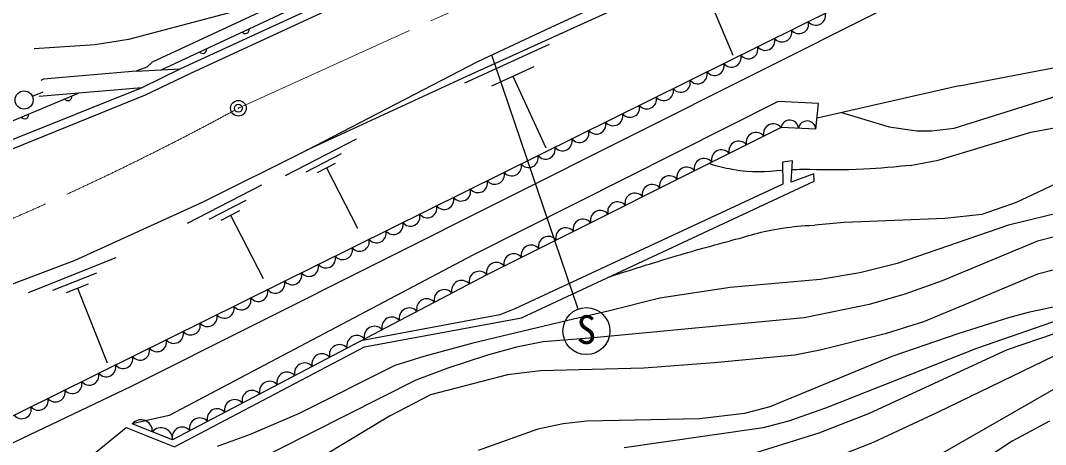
# Model space of a CAD drawing. Units: millimetres, scale not verified. Extents: x 40000 to 680000, y 20000 to 380000.
# Drawn here: x 260557 to 326038, y 266336 to 293411 of the extents above; entities that cross this region are included whole.
import ezdxf
from ezdxf.enums import TextEntityAlignment as Align

# ---------------------------------------------------------------- set-up
doc = ezdxf.new("R2010")
doc.units = ezdxf.units.MM
doc.header["$LTSCALE"] = 1000
doc.header["$PDMODE"] = 32
doc.header["$PDSIZE"] = 500
doc.linetypes.add('CHAIN', pattern=[18.5, 12, -1.5, 3.5, -1.5])
for name, color, linetype, lineweight in [('M-BGD', 7, 'Continuous', 25), ('M-BMK', 2, 'CHAIN', 13), ('M-BMK-SRVR', 3, 'Continuous', 25)]:
    doc.layers.add(name, color=color, linetype=linetype, lineweight=lineweight)
doc.styles.add('ＭＳ ゴシック', font='')
doc.styles.get('ＭＳ ゴシック').set_extended_font_data('MS Gothic')

msp = doc.modelspace()

# ---------------------------------------------------------------- linework, layer by layer
at = {"layer": 'M-BGD'}
for p, q in [((287597, 299396), (268970, 290760)), ((304311, 295366), (306062, 291188)), ((274219, 293977), (267446, 292199)), ((267446, 292199), (265329, 291860)), ((265329, 291860), (261435, 291606)), ((288947, 289439), (294348, 291908)), ((268970, 290760), (268631, 290421)), ((296186, 274980), (290661, 291207)), ((320532, 289236), (328491, 290760)), ((267954, 290167), (262027, 289659)), ((268631, 290421), (267954, 290167)), ((290668, 289246), (293368, 290481)), ((262027, 289659), (261858, 289574)), ((292018, 289864), (294117, 285273)), ((261319, 288586), (262000, 288854)), ((320532, 289236), (311443, 287179)), ((320193, 286526), (327983, 288982)), ((313013, 287534), (316045, 286611)), ((316045, 286611), (317823, 286357)), ((317823, 286357), (318754, 286357)), ((318754, 286357), (320193, 286526)), ((319177, 284494), (325104, 286272)), ((325104, 286272), (327813, 286780)), ((277493, 283511), (282017, 285846)), ((278799, 283755), (281061, 284923)), ((279540, 283708), (280671, 284292)), ((317399, 284156), (319177, 284494)), ((280105, 284000), (282090, 280154)), ((271231, 280459), (275979, 282910)), ((327390, 283309), (324173, 281785)), ((272602, 280716), (274976, 281941)), ((324173, 281785), (321971, 281023)), ((330692, 282039), (323665, 280346)), ((273379, 280666), (274566, 281278)), ((273972, 280972), (276055, 276936)), ((321971, 281023), (319601, 280769)), ((313166, 280515), (311303, 280346)), ((319601, 280769), (313166, 280515)), ((323665, 280346), (316553, 277890)), ((330861, 280684), (325527, 279330)), ((325527, 279330), (319431, 276790)), ((334313, 279484), (325527, 277213)), ((261062, 276050), (266664, 278272)), ((316553, 277890), (314182, 277298)), ((262629, 276186), (265430, 277297)), ((314182, 277298), (311642, 276874)), ((325527, 277213), (321125, 275350)), ((263496, 276043), (264897, 276599)), ((305885, 276366), (301397, 275689)), ((311642, 276874), (305885, 276366)), ((319431, 276790), (317061, 275943)), ((264196, 276321), (266085, 271559)), ((301397, 275689), (298095, 274842)), ((317061, 275943), (314775, 275266)), ((330777, 276028), (324935, 274758)), ((314775, 275266), (310626, 274419)), ((321125, 275350), (318246, 274165)), ((298095, 274842), (295894, 274334)), ((310626, 274419), (297164, 273149)), ((323665, 274419), (320447, 273403)), ((327983, 274673), (321633, 272472)), ((324935, 274758), (323665, 274419)), ((295894, 274334), (289459, 272810)), ((318246, 274165), (315791, 273403)), ((328575, 274080), (323580, 272387)), ((297164, 273149), (293947, 272895)), ((315791, 273403), (311727, 272387)), ((320447, 273403), (316214, 271964)), ((289459, 272810), (286327, 271964)), ((292253, 272556), (290391, 272048)), ((293947, 272895), (292253, 272556)), ((321633, 272472), (311981, 268662)), ((286327, 271964), (284464, 271371)), ((290391, 272048), (287851, 271202)), ((310033, 272048), (304869, 271540)), ((316214, 271964), (308425, 268746)), ((311727, 272387), (310033, 272048)), ((323580, 272387), (314775, 268323)), ((327221, 272302), (319177, 268408)), ((284464, 271371), (278368, 268323)), ((287851, 271202), (285819, 270440)), ((300381, 271202), (293777, 271032)), ((304869, 271540), (300381, 271202)), ((285819, 270440), (273711, 264344)), ((291661, 270778), (286750, 269508)), ((293777, 271032), (291661, 270778)), ((327136, 270186), (319008, 265529)), ((286750, 269508), (284125, 268154)), ((308425, 268746), (306816, 268323)), ((311981, 268662), (309610, 267815)), ((278368, 268323), (275235, 266968)), ((284125, 268154), (276251, 263412)), ((303937, 267984), (296741, 267815)), ((306816, 268323), (303937, 267984)), ((314775, 268323), (311557, 267053)), ((319177, 268408), (315029, 266460)), ((293608, 267307), (289798, 265952)), ((295217, 267646), (293608, 267307)), ((296741, 267815), (295217, 267646)), ((308001, 267392), (301482, 266460)), ((309610, 267815), (308001, 267392)), ((326289, 267815), (323919, 266545)), ((275235, 266968), (273119, 266206)), ((311557, 267053), (306647, 265529)), ((323919, 266545), (321463, 264936)), ((301482, 266460), (299111, 266122)), ((315029, 266460), (309187, 264174))]:
    msp.add_line(p, q, dxfattribs=at)
for points in [[(269501, 290248), (302296, 305536), (325599, 315096)], [(235988, 276082), (243492, 278504), (268549, 288669), (271428, 290039), (302761, 304524), (314441, 309238)], [(314230, 309706), (302572, 304946), (270788, 290316)], [(95038, 279022), (95689, 275830), (97084, 273145), (98848, 272118), (101560, 271775), (167418, 257791), (171328, 256883), (180096, 255737), (192418, 254671), (202845, 254868), (217261, 255935), (227016, 257396), (238548, 259568), (249252, 263478), (255827, 266090), (317360, 296560), (325338, 299522), (331851, 301883), (334923, 303112), (338100, 305903), (338503, 307114), (338700, 307851)], [(172308, 255441), (177787, 254418), (187503, 253588), (193190, 252996), (206697, 253351), (218072, 254418), (236970, 257320), (250003, 261645), (267658, 270058), (315525, 294051), (322220, 296894), (331995, 300449), (336662, 302641), (339268, 304826), (339979, 306827), (340195, 308178)], [(330777, 306084), (310539, 299158), (300455, 295025), (289054, 289838), (278804, 285103)], [(272222, 281829), (278804, 285103), (289766, 290788), (294462, 292984), (299780, 295459), (305204, 297855), (311286, 300172), (323069, 304303), (326628, 305492)], [(267954, 290167), (270788, 290316), (268313, 289113), (261751, 288560)], [(268313, 289113), (242149, 278636), (235856, 276608), (235619, 277767)], [(235619, 277767), (245856, 281073), (264268, 288773)], [(311371, 286472), (311538, 288103), (308958, 288235), (289457, 278424), (270052, 268182), (267700, 267653)], [(311371, 286472), (309142, 286577), (290348, 277172), (270262, 266635), (267700, 267653)], [(263128, 264005), (267307, 267423), (270396, 266195), (282526, 272567), (292566, 274427), (311260, 283142), (311243, 283616), (309786, 283090), (309874, 284459), (309242, 284371), (309259, 282949), (292132, 274993), (291184, 274607), (282304, 272952)], [(253118, 273975), (264043, 278108), (272222, 281829)]]:
    msp.add_lwpolyline(points, dxfattribs=at)
for centre, radius in [((260785, 288335), 579), ((296708, 273574), 1500)]:
    msp.add_circle(centre, radius, dxfattribs=at)
for centre, radius, start, end in [((311373, 293721), 613, 216.94991, 15.73804), ((274916, 292834), 256, 217.67334, 12.31257), ((309214, 292652), 613, 216.94991, 15.73804), ((310294, 293186), 613, 216.94991, 15.73804), ((308134, 292117), 613, 216.94991, 15.73804), ((272197, 291567), 256, 217.67334, 12.31257), ((307055, 291583), 613, 216.94991, 15.73804), ((305975, 291048), 613, 216.94991, 15.73804), ((303816, 289979), 613, 216.94991, 15.73804), ((304896, 290514), 613, 216.94991, 15.73804), ((302737, 289444), 613, 216.94991, 15.73804), ((301657, 288910), 613, 216.94991, 15.73804), ((263587, 288549), 256, 215.3747, 10.01393), ((300578, 288375), 613, 216.94991, 15.73804), ((298419, 287306), 613, 216.94991, 15.73804), ((299498, 287841), 613, 216.94991, 15.73804), ((260819, 287391), 256, 215.3747, 10.01393), ((297339, 286772), 613, 216.94991, 15.73804), ((308648, 286182), 632, 38.64608, 194.52415), ((309696, 286489), 561, 3.56451, 171.02574), ((310811, 286437), 561, 3.56451, 171.02574), ((296260, 286237), 613, 216.94991, 15.73804), ((307543, 285629), 632, 38.64608, 194.52415), ((295180, 285703), 613, 216.94991, 15.73804), ((306437, 285076), 632, 38.64608, 194.52415), ((294101, 285168), 613, 216.94991, 15.73804), ((305331, 284522), 632, 38.64608, 194.52415), ((291942, 284099), 613, 216.94991, 15.73804), ((293021, 284633), 613, 216.94991, 15.73804), ((304226, 283969), 632, 38.64608, 194.52415), ((290862, 283564), 613, 216.94991, 15.73804), ((303120, 283416), 632, 38.64608, 194.52415), ((289783, 283030), 613, 216.94991, 15.73804), ((300909, 282309), 632, 38.64608, 194.52415), ((302015, 282863), 632, 38.64608, 194.52415), ((288703, 282495), 613, 216.94991, 15.73804), ((299804, 281756), 632, 38.64608, 194.52415), ((286544, 281426), 613, 216.94991, 15.73804), ((287623, 281961), 613, 216.94991, 15.73804), ((298698, 281203), 632, 38.64608, 194.52415), ((285464, 280891), 613, 216.94991, 15.73804), ((297593, 280650), 632, 38.64608, 194.52415), ((284385, 280357), 613, 216.94991, 15.73804), ((296487, 280096), 632, 38.64608, 194.52415), ((283305, 279822), 613, 216.94991, 15.73804), ((294276, 278990), 632, 38.64608, 194.52415), ((295382, 279543), 632, 38.64608, 194.52415), ((282226, 279288), 613, 216.94991, 15.73804), ((293171, 278437), 632, 38.64608, 194.52415), ((280067, 278219), 613, 216.94991, 15.73804), ((281146, 278753), 613, 216.94991, 15.73804), ((292065, 277883), 632, 38.64608, 194.52415), ((278987, 277684), 613, 216.94991, 15.73804), ((290960, 277330), 632, 38.64608, 194.52415), ((277908, 277149), 613, 216.94991, 15.73804), ((289858, 276749), 647, 40.80888, 194.55228), ((276828, 276615), 613, 216.94991, 15.73804), ((288742, 276163), 647, 40.80888, 194.55228), ((274669, 275546), 613, 216.94991, 15.73804), ((275749, 276080), 613, 216.94991, 15.73804), ((287626, 275578), 647, 40.80888, 194.55228), ((273590, 275011), 613, 216.94991, 15.73804), ((285395, 274407), 647, 40.80888, 194.55228), ((286510, 274993), 647, 40.80888, 194.55228), ((272510, 274477), 613, 216.94991, 15.73804), ((284279, 273822), 647, 40.80888, 194.55228), ((271431, 273942), 613, 216.94991, 15.73804), ((283163, 273237), 647, 40.80888, 194.55228), ((270351, 273407), 613, 216.94991, 15.73804), ((282047, 272651), 647, 40.80888, 194.55228), ((268192, 272338), 613, 216.94991, 15.73804), ((269271, 272873), 613, 216.94991, 15.73804), ((280931, 272066), 647, 40.80888, 194.55228), ((267112, 271804), 613, 216.94991, 15.73804), ((279815, 271481), 647, 40.80888, 194.55228), ((266033, 271269), 613, 216.94991, 15.73804), ((278699, 270895), 647, 40.80888, 194.55228), ((264953, 270735), 613, 216.94991, 15.73804), ((277584, 270310), 647, 40.80888, 194.55228), ((262794, 269666), 613, 216.94991, 15.73804), ((263874, 270200), 613, 216.94991, 15.73804), ((275352, 269139), 647, 40.80888, 194.55228), ((276468, 269725), 647, 40.80888, 194.55228), ((261715, 269131), 613, 216.94991, 15.73804), ((274236, 268554), 647, 40.80888, 194.55228), ((260635, 268596), 613, 216.94991, 15.73804), ((273120, 267969), 647, 40.80888, 194.55228), ((268257, 267189), 725, 356.42962, 140.23846), ((272004, 267383), 647, 40.80888, 194.55228), ((269538, 266680), 725, 356.42962, 140.23846), ((270888, 266798), 647, 40.80888, 194.55228)]:
    msp.add_arc(centre, radius, start, end, dxfattribs=at)
for points, knots in [([(309248, 283836), (308179, 283756), (307303, 283639), (306048, 283888), (305449, 284007), (305203, 284044), (304534, 284271)], [0, 0, 0, 0, 1, 1, 1, 2, 2, 2, 2]), ([(317399, 284156), (315759, 283991), (315299, 283945), (313949, 283893), (312600, 283841), (311844, 283889), (310494, 283888), (310263, 283888), (310045, 283882), (309836, 283872)], [0, 0, 0, 0, 1, 1, 1, 2, 2, 2, 3, 3, 3, 3]), ([(298186, 277047), (299831, 277582), (300261, 277718), (301600, 278123), (303217, 278612), (304126, 278878), (305760, 279308), (307101, 279660), (307836, 279957), (309209, 280150), (310023, 280264), (310324, 280300), (311303, 280346)], [0, 0, 0, 0, 1, 1, 1, 2, 2, 2, 3, 3, 3, 4, 4, 4, 4])]:
    msp.add_open_spline(points, degree=3, knots=knots, dxfattribs=at)
at = {"layer": 'M-BMK'}
msp.add_line((274476, 287808), (302837, 300666), dxfattribs=at)
msp.add_arc((189066, 444514), 178470, 288.71907, 298.59177, dxfattribs=at)
at = {"layer": 'M-BMK-SRVR'}
msp.add_circle((274476, 287808), 500, dxfattribs=at)
msp.add_point((274476, 287808), dxfattribs=at)

# ---------------------------------------------------------------- texts
at = {"layer": 'M-BGD', "style": 'ＭＳ ゴシック'}
msp.add_text('S', height=1833, dxfattribs=at).set_placement((296082, 272208), align=Align.BOTTOM_LEFT)

doc.saveas('drawing.dxf')
